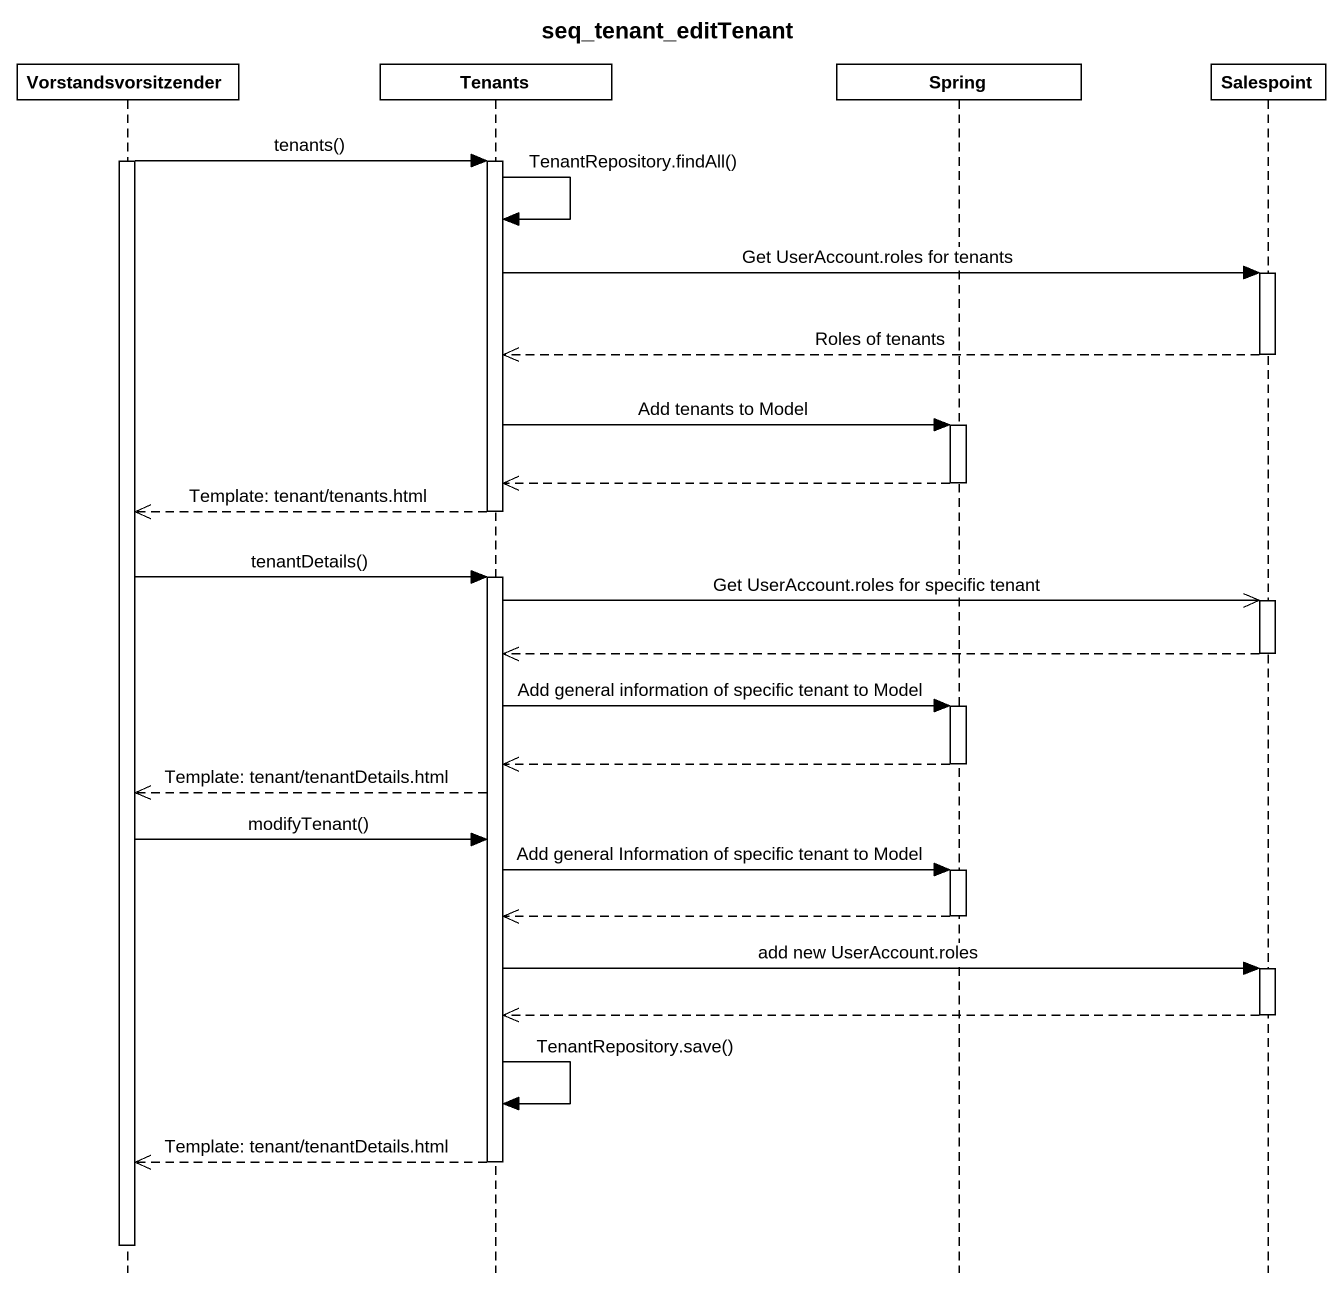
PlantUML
@startuml
title seq_tenant_editTenant
hide footbox
participant Vorstandsvorsitzender
participant Tenants
participant Spring
participant Salespoint

activate Vorstandsvorsitzender
Vorstandsvorsitzender -> Tenants : tenants()
activate Tenants
Tenants -> Tenants : TenantRepository.findAll()
Tenants -> Salespoint : Get UserAccount.roles for tenants
activate Salespoint
Salespoint -->> Tenants : Roles of tenants
deactivate Salespoint
Tenants -> Spring : Add tenants to Model
activate Spring
Spring -->> Tenants
deactivate Spring
Tenants -->> Vorstandsvorsitzender : Template: tenant/tenants.html
deactivate Tenants
Vorstandsvorsitzender -> Tenants : tenantDetails()
activate Tenants
Tenants ->> Salespoint : Get UserAccount.roles for specific tenant
activate Salespoint
Salespoint -->> Tenants
deactivate Salespoint
Tenants -> Spring : Add general information of specific tenant to Model
activate Spring
Spring -->> Tenants
deactivate Spring
Tenants -->> Vorstandsvorsitzender : Template: tenant/tenantDetails.html
Vorstandsvorsitzender -> Tenants : modifyTenant()
Tenants -> Spring : Add general Information of specific tenant to Model
activate Spring
Spring -->> Tenants
deactivate Spring
Tenants -> Salespoint : add new UserAccount.roles
activate Salespoint
Salespoint -->> Tenants
deactivate Salespoint
Tenants -> Tenants : TenantRepository.save()
Tenants -->> Vorstandsvorsitzender : Template: tenant/tenantDetails.html
deactivate Tenants
deactivate Vorstandsvorsitzender
@enduml
